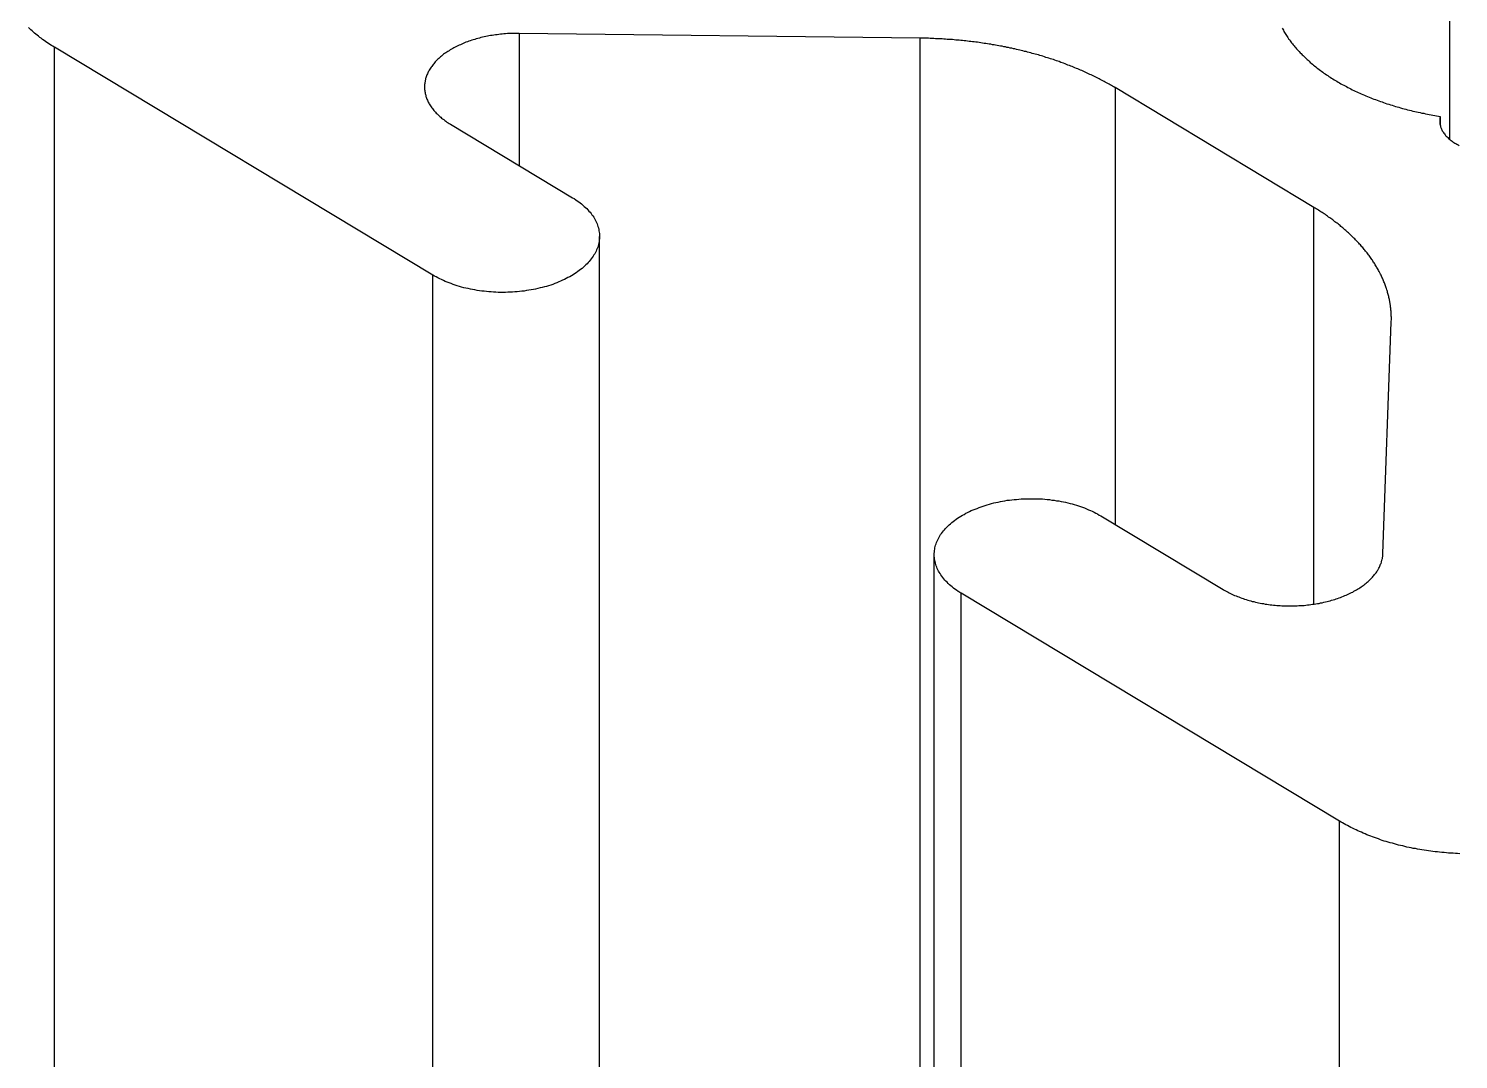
# Model space of a CAD drawing. Extents: x 2.5 to 24.6, y 0.9 to 36.2.
# Drawn here: x 15.522 to 16.164, y 20.446 to 20.909 of the extents above; entities that cross this region are included whole.
import ezdxf

# ---------------------------------------------------------------- set-up
doc = ezdxf.new("R2010")
doc.units = 0
doc.layers.get('0').update_dxf_attribs({"linetype": 'CONTINUOUS'})
doc.layers.add('RAILS', color=254, linetype='CONTINUOUS')

# ---------------------------------------------------------------- blocks, each defined once
blk = doc.blocks.new('A$C41153C96')
at = {"color": 0, "linetype": 'CONTINUOUS', "extrusion": (1e-16, 0.816497, 0.57735)}
for p, q in [((9.33693, 14.43862), (9.33693, 14.31357)), ((9.09903, 14.35893), (8.91897, 14.3611)), ((8.91897, 14.3611), (8.91897, 14.30171)), ((9.09903, -5.03286), (9.09903, 14.35893)), ((8.8801, 14.25255), (8.71016, 14.35484)), ((8.71016, -5.03695), (8.71016, 14.35484)), ((9.276, 14.28295), (9.18663, 14.33674)), ((9.18663, 14.33674), (9.18663, 14.1406)), ((8.888, 14.32036), (8.94289, 14.28732)), ((9.33278, 14.32381), (9.33278, 14.31969)), ((9.276, 14.10476), (9.276, 14.28295)), ((8.955, -5.12186), (8.955, 14.26993)), ((8.8801, -5.13924), (8.8801, 14.25255)), ((9.30701, 14.12753), (9.31076, 14.23148)), ((9.18032, 14.1444), (9.23521, 14.11136)), ((9.10543, -5.26478), (9.10543, 14.12702)), ((9.28747, 14.00734), (9.11753, 14.10963)), ((9.11753, -5.28216), (9.11753, 14.10963)), ((9.28747, -5.38445), (9.28747, 14.00734))]:
    blk.add_line(p, q, dxfattribs=at)
at = {"color": 0, "linetype": 'CONTINUOUS'}
for points in [[(8.71016, 14.3548, 0), (8.70946, 14.3553, 0), (8.70877, 14.3557, 0), (8.70809, 14.3561, 0), (8.70742, 14.3566, 0), (8.70675, 14.357, 0), (8.7061, 14.3575, 0), (8.70546, 14.3579, 0), (8.70482, 14.3584, 0), (8.7042, 14.3589, 0), (8.70358, 14.3593, 0), (8.70298, 14.3598, 0), (8.70238, 14.3603, 0), (8.7018, 14.3608, 0), (8.70122, 14.3612, 0), (8.70066, 14.3617, 0), (8.70011, 14.3622, 0), (8.69956, 14.3627, 0), (8.69903, 14.3632, 0), (8.69851, 14.3637, 0)], [(9.26173, 14.3634, 0), (9.26199, 14.363, 0), (9.26226, 14.3625, 0), (9.26253, 14.362, 0), (9.26281, 14.3615, 0), (9.2631, 14.3611, 0), (9.26339, 14.3606, 0), (9.26369, 14.3601, 0), (9.264, 14.3597, 0), (9.26432, 14.3592, 0), (9.26464, 14.3587, 0), (9.26497, 14.3583, 0), (9.2653, 14.3578, 0), (9.26564, 14.3573, 0), (9.26599, 14.3569, 0), (9.26635, 14.3564, 0), (9.26671, 14.356, 0), (9.26708, 14.3555, 0), (9.26745, 14.3551, 0), (9.26783, 14.3546, 0), (9.26822, 14.3542, 0), (9.26861, 14.3537, 0), (9.26902, 14.3533, 0), (9.26942, 14.3529, 0), (9.26984, 14.3524, 0), (9.27026, 14.352, 0), (9.27068, 14.3515, 0), (9.27112, 14.3511, 0), (9.27156, 14.3507, 0), (9.272, 14.3502, 0), (9.27246, 14.3498, 0), (9.27291, 14.3494, 0), (9.27338, 14.349, 0), (9.27385, 14.3486, 0), (9.27433, 14.3481, 0), (9.27481, 14.3477, 0), (9.2753, 14.3473, 0), (9.27579, 14.3469, 0), (9.27629, 14.3465, 0), (9.2768, 14.3461, 0), (9.27731, 14.3457, 0), (9.27783, 14.3453, 0), (9.27836, 14.3449, 0), (9.27889, 14.3445, 0), (9.27942, 14.3441, 0), (9.27996, 14.3437, 0), (9.28051, 14.3433, 0), (9.28107, 14.3429, 0), (9.28162, 14.3425, 0), (9.28219, 14.3422, 0), (9.28276, 14.3418, 0), (9.28333, 14.3414, 0), (9.28392, 14.341, 0), (9.2845, 14.3407, 0), (9.28509, 14.3403, 0), (9.28569, 14.34, 0), (9.28629, 14.3396, 0), (9.2869, 14.3392, 0), (9.28751, 14.3389, 0), (9.28813, 14.3385, 0), (9.28875, 14.3382, 0), (9.28938, 14.3378, 0), (9.29001, 14.3375, 0), (9.29065, 14.3372, 0), (9.2913, 14.3368, 0), (9.29194, 14.3365, 0), (9.2926, 14.3362, 0), (9.29325, 14.3358, 0), (9.29392, 14.3355, 0), (9.29458, 14.3352, 0), (9.29525, 14.3349, 0), (9.29593, 14.3346, 0), (9.29661, 14.3343, 0), (9.2973, 14.334, 0), (9.29799, 14.3337, 0), (9.29868, 14.3334, 0), (9.29938, 14.3331, 0), (9.30008, 14.3328, 0), (9.30079, 14.3325, 0), (9.3015, 14.3322, 0), (9.30221, 14.3319, 0), (9.30293, 14.3316, 0), (9.30366, 14.3314, 0), (9.30439, 14.3311, 0), (9.30512, 14.3308, 0), (9.30585, 14.3305, 0), (9.30659, 14.3303, 0), (9.30733, 14.33, 0), (9.30808, 14.3298, 0), (9.30883, 14.3295, 0), (9.30959, 14.3293, 0), (9.31034, 14.329, 0), (9.3111, 14.3288, 0), (9.31187, 14.3286, 0), (9.31264, 14.3283, 0), (9.31341, 14.3281, 0), (9.31418, 14.3279, 0), (9.31496, 14.3277, 0), (9.31574, 14.3274, 0), (9.31653, 14.3272, 0), (9.31731, 14.327, 0), (9.3181, 14.3268, 0), (9.3189, 14.3266, 0), (9.31969, 14.3264, 0), (9.32049, 14.3262, 0), (9.32129, 14.326, 0), (9.3221, 14.3259, 0), (9.32291, 14.3257, 0), (9.32372, 14.3255, 0), (9.32453, 14.3253, 0), (9.32534, 14.3252, 0), (9.32616, 14.325, 0), (9.32698, 14.3248, 0), (9.3278, 14.3247, 0), (9.32863, 14.3245, 0), (9.32945, 14.3244, 0), (9.33028, 14.3242, 0), (9.33111, 14.3241, 0), (9.33195, 14.3239, 0), (9.33278, 14.3238, 0)], [(8.91897, 14.3611, 0), (8.91821, 14.3611, 0), (8.91744, 14.3611, 0), (8.91667, 14.3611, 0), (8.9159, 14.3611, 0), (8.91514, 14.361, 0), (8.91437, 14.361, 0), (8.91361, 14.361, 0), (8.91285, 14.3609, 0), (8.91209, 14.3609, 0), (8.91133, 14.3608, 0), (8.91057, 14.3607, 0), (8.90982, 14.3606, 0), (8.90907, 14.3605, 0), (8.90832, 14.3604, 0), (8.90757, 14.3603, 0), (8.90683, 14.3602, 0), (8.90609, 14.3601, 0), (8.90536, 14.36, 0), (8.90463, 14.3598, 0), (8.90391, 14.3597, 0), (8.90319, 14.3595, 0), (8.90247, 14.3594, 0), (8.90177, 14.3592, 0), (8.90106, 14.359, 0), (8.90036, 14.3588, 0), (8.89967, 14.3586, 0), (8.89899, 14.3584, 0), (8.89831, 14.3582, 0), (8.89764, 14.358, 0), (8.89697, 14.3578, 0), (8.89631, 14.3576, 0), (8.89566, 14.3573, 0), (8.89502, 14.3571, 0), (8.89438, 14.3568, 0), (8.89375, 14.3566, 0), (8.89314, 14.3563, 0), (8.89252, 14.356, 0), (8.89192, 14.3558, 0), (8.89133, 14.3555, 0), (8.89075, 14.3552, 0), (8.89017, 14.3549, 0), (8.8896, 14.3546, 0), (8.88905, 14.3543, 0), (8.8885, 14.354, 0), (8.88797, 14.3537, 0), (8.88744, 14.3533, 0), (8.88693, 14.353, 0), (8.88642, 14.3527, 0), (8.88593, 14.3523, 0), (8.88544, 14.352, 0), (8.88497, 14.3517, 0), (8.88451, 14.3513, 0), (8.88406, 14.3509, 0), (8.88362, 14.3506, 0), (8.8832, 14.3502, 0), (8.88278, 14.3498, 0), (8.88238, 14.3495, 0), (8.88199, 14.3491, 0), (8.88161, 14.3487, 0), (8.88125, 14.3483, 0), (8.8809, 14.3479, 0), (8.88055, 14.3475, 0), (8.88023, 14.3471, 0), (8.87991, 14.3467, 0), (8.87961, 14.3463, 0), (8.87932, 14.3459, 0), (8.87904, 14.3455, 0), (8.87878, 14.3451, 0), (8.87853, 14.3446, 0), (8.8783, 14.3442, 0), (8.87807, 14.3438, 0), (8.87787, 14.3434, 0), (8.87767, 14.3429, 0), (8.87749, 14.3425, 0), (8.87732, 14.3421, 0), (8.87717, 14.3416, 0), (8.87703, 14.3412, 0), (8.8769, 14.3408, 0), (8.87679, 14.3403, 0), (8.87669, 14.3399, 0), (8.87661, 14.3394, 0), (8.87654, 14.339, 0), (8.87648, 14.3386, 0), (8.87644, 14.3381, 0), (8.87641, 14.3377, 0), (8.8764, 14.3372, 0), (8.8764, 14.3368, 0), (8.87641, 14.3363, 0), (8.87644, 14.3359, 0), (8.87648, 14.3355, 0), (8.87654, 14.335, 0), (8.87661, 14.3346, 0), (8.8767, 14.3341, 0), (8.8768, 14.3337, 0), (8.87691, 14.3333, 0), (8.87704, 14.3328, 0), (8.87718, 14.3324, 0), (8.87733, 14.332, 0), (8.8775, 14.3315, 0), (8.87768, 14.3311, 0), (8.87788, 14.3307, 0), (8.87809, 14.3302, 0), (8.87831, 14.3298, 0), (8.87855, 14.3294, 0), (8.8788, 14.329, 0), (8.87906, 14.3286, 0), (8.87934, 14.3281, 0), (8.87963, 14.3277, 0), (8.87993, 14.3273, 0), (8.88025, 14.3269, 0), (8.88058, 14.3265, 0), (8.88092, 14.3261, 0), (8.88127, 14.3257, 0), (8.88164, 14.3253, 0), (8.88202, 14.325, 0), (8.88241, 14.3246, 0), (8.88281, 14.3242, 0), (8.88323, 14.3238, 0), (8.88365, 14.3235, 0), (8.88409, 14.3231, 0), (8.88454, 14.3227, 0), (8.885, 14.3224, 0), (8.88548, 14.322, 0), (8.88596, 14.3217, 0), (8.88646, 14.3213, 0), (8.88696, 14.321, 0), (8.88748, 14.3207, 0), (8.888, 14.3204, 0)], [(9.18663, 14.3367, 0), (9.1861, 14.3371, 0), (9.18557, 14.3374, 0), (9.18503, 14.3377, 0), (9.18448, 14.338, 0), (9.18394, 14.3383, 0), (9.18339, 14.3386, 0), (9.18284, 14.3389, 0), (9.18228, 14.3392, 0), (9.18172, 14.3395, 0), (9.18116, 14.3398, 0), (9.18059, 14.3401, 0), (9.18002, 14.3404, 0), (9.17945, 14.3407, 0), (9.17888, 14.341, 0), (9.1783, 14.3413, 0), (9.17772, 14.3416, 0), (9.17713, 14.3419, 0), (9.17655, 14.3422, 0), (9.17596, 14.3425, 0), (9.17536, 14.3427, 0), (9.17477, 14.343, 0), (9.17417, 14.3433, 0), (9.17357, 14.3436, 0), (9.17296, 14.3438, 0), (9.17235, 14.3441, 0), (9.17174, 14.3444, 0), (9.17113, 14.3446, 0), (9.17051, 14.3449, 0), (9.16989, 14.3452, 0), (9.16927, 14.3454, 0), (9.16865, 14.3457, 0), (9.16802, 14.3459, 0), (9.16739, 14.3462, 0), (9.16676, 14.3464, 0), (9.16612, 14.3467, 0), (9.16548, 14.3469, 0), (9.16484, 14.3472, 0), (9.1642, 14.3474, 0), (9.16355, 14.3477, 0), (9.16291, 14.3479, 0), (9.16226, 14.3481, 0), (9.1616, 14.3484, 0), (9.16095, 14.3486, 0), (9.16029, 14.3488, 0), (9.15963, 14.349, 0), (9.15897, 14.3493, 0), (9.1583, 14.3495, 0), (9.15763, 14.3497, 0), (9.15696, 14.3499, 0), (9.15629, 14.3501, 0), (9.15562, 14.3503, 0), (9.15494, 14.3506, 0), (9.15426, 14.3508, 0), (9.15358, 14.351, 0), (9.1529, 14.3512, 0), (9.15221, 14.3514, 0), (9.15152, 14.3516, 0), (9.15083, 14.3518, 0), (9.15014, 14.3519, 0), (9.14945, 14.3521, 0), (9.14875, 14.3523, 0), (9.14806, 14.3525, 0), (9.14736, 14.3527, 0), (9.14665, 14.3529, 0), (9.14595, 14.353, 0), (9.14525, 14.3532, 0), (9.14454, 14.3534, 0), (9.14383, 14.3536, 0), (9.14312, 14.3537, 0), (9.14241, 14.3539, 0), (9.14169, 14.3541, 0), (9.14098, 14.3542, 0), (9.14026, 14.3544, 0), (9.13954, 14.3545, 0), (9.13882, 14.3547, 0), (9.1381, 14.3548, 0), (9.13737, 14.355, 0), (9.13665, 14.3551, 0), (9.13592, 14.3553, 0), (9.13519, 14.3554, 0), (9.13446, 14.3555, 0), (9.13373, 14.3557, 0), (9.133, 14.3558, 0), (9.13227, 14.3559, 0), (9.13153, 14.356, 0), (9.13079, 14.3562, 0), (9.13006, 14.3563, 0), (9.12932, 14.3564, 0), (9.12858, 14.3565, 0), (9.12783, 14.3566, 0), (9.12709, 14.3567, 0), (9.12635, 14.3569, 0), (9.1256, 14.357, 0), (9.12485, 14.3571, 0), (9.12411, 14.3572, 0), (9.12336, 14.3573, 0), (9.12261, 14.3573, 0), (9.12186, 14.3574, 0), (9.12111, 14.3575, 0), (9.12036, 14.3576, 0), (9.1196, 14.3577, 0), (9.11885, 14.3578, 0), (9.11809, 14.3579, 0), (9.11734, 14.3579, 0), (9.11658, 14.358, 0), (9.11582, 14.3581, 0), (9.11507, 14.3581, 0), (9.11431, 14.3582, 0), (9.11355, 14.3583, 0), (9.11279, 14.3583, 0), (9.11203, 14.3584, 0), (9.11127, 14.3584, 0), (9.1105, 14.3585, 0), (9.10974, 14.3585, 0), (9.10898, 14.3586, 0), (9.10821, 14.3586, 0), (9.10745, 14.3587, 0), (9.10669, 14.3587, 0), (9.10592, 14.3587, 0), (9.10516, 14.3588, 0), (9.10439, 14.3588, 0), (9.10363, 14.3588, 0), (9.10286, 14.3589, 0), (9.10209, 14.3589, 0), (9.10133, 14.3589, 0), (9.10056, 14.3589, 0), (9.09979, 14.3589, 0), (9.09903, 14.3589, 0)], [(9.33278, 14.3238, 0), (9.3327, 14.3234, 0), (9.33263, 14.3231, 0), (9.33258, 14.3227, 0), (9.33254, 14.3223, 0), (9.33253, 14.3219, 0), (9.33253, 14.3215, 0), (9.33255, 14.3211, 0), (9.33259, 14.3208, 0), (9.33264, 14.3204, 0), (9.33271, 14.32, 0), (9.3328, 14.3196, 0), (9.33291, 14.3192, 0), (9.33303, 14.3189, 0), (9.33317, 14.3185, 0), (9.33333, 14.3181, 0), (9.3335, 14.3178, 0), (9.33369, 14.3174, 0), (9.3339, 14.317, 0), (9.33413, 14.3167, 0), (9.33437, 14.3163, 0), (9.33462, 14.316, 0), (9.3349, 14.3156, 0), (9.33519, 14.3153, 0), (9.33549, 14.3149, 0), (9.33581, 14.3146, 0), (9.33614, 14.3143, 0), (9.3365, 14.3139, 0), (9.33686, 14.3136, 0), (9.33724, 14.3133, 0), (9.33763, 14.313, 0), (9.33804, 14.3127, 0), (9.33846, 14.3124, 0), (9.3389, 14.3121, 0), (9.33934, 14.3118, 0), (9.3398, 14.3116, 0), (9.34028, 14.3113, 0), (9.34076, 14.311, 0), (9.34126, 14.3108, 0)], [(8.94289, 14.2873, 0), (8.94362, 14.2869, 0), (8.94433, 14.2864, 0), (8.94502, 14.2859, 0), (8.94569, 14.2855, 0), (8.94634, 14.285, 0), (8.94697, 14.2845, 0), (8.94758, 14.284, 0), (8.94816, 14.2834, 0), (8.94872, 14.2829, 0), (8.94927, 14.2824, 0), (8.94978, 14.2819, 0), (8.95028, 14.2813, 0), (8.95075, 14.2808, 0), (8.9512, 14.2802, 0), (8.95162, 14.2796, 0), (8.95202, 14.2791, 0), (8.9524, 14.2785, 0), (8.95275, 14.2779, 0), (8.95308, 14.2773, 0), (8.95338, 14.2767, 0), (8.95365, 14.2761, 0), (8.9539, 14.2755, 0), (8.95413, 14.2749, 0), (8.95433, 14.2743, 0), (8.9545, 14.2737, 0), (8.95465, 14.2731, 0), (8.95477, 14.2725, 0), (8.95487, 14.2719, 0), (8.95494, 14.2713, 0), (8.95498, 14.2706, 0), (8.955, 14.27, 0), (8.95499, 14.2694, 0), (8.95495, 14.2688, 0), (8.95489, 14.2682, 0), (8.9548, 14.2676, 0), (8.95469, 14.267, 0), (8.95455, 14.2663, 0), (8.95438, 14.2657, 0), (8.95419, 14.2651, 0), (8.95397, 14.2645, 0), (8.95373, 14.2639, 0), (8.95346, 14.2633, 0), (8.95317, 14.2627, 0), (8.95285, 14.2621, 0), (8.95251, 14.2616, 0), (8.95214, 14.261, 0), (8.95175, 14.2604, 0), (8.95133, 14.2598, 0), (8.95089, 14.2593, 0), (8.95042, 14.2587, 0), (8.94994, 14.2582, 0), (8.94942, 14.2576, 0), (8.94889, 14.2571, 0), (8.94833, 14.2566, 0), (8.94775, 14.2561, 0), (8.94715, 14.2555, 0), (8.94653, 14.255, 0), (8.94589, 14.2546, 0), (8.94522, 14.2541, 0), (8.94454, 14.2536, 0), (8.94384, 14.2531, 0), (8.94311, 14.2527, 0), (8.94237, 14.2522, 0), (8.94161, 14.2518, 0), (8.94083, 14.2514, 0), (8.94003, 14.251, 0), (8.93922, 14.2506, 0), (8.93839, 14.2502, 0), (8.93754, 14.2498, 0), (8.93668, 14.2495, 0), (8.9358, 14.2491, 0), (8.9349, 14.2488, 0), (8.934, 14.2484, 0), (8.93308, 14.2481, 0), (8.93214, 14.2478, 0), (8.9312, 14.2475, 0), (8.93024, 14.2473, 0), (8.92927, 14.247, 0), (8.92829, 14.2468, 0), (8.9273, 14.2465, 0), (8.9263, 14.2463, 0), (8.92529, 14.2461, 0), (8.92428, 14.2459, 0), (8.92325, 14.2458, 0), (8.92222, 14.2456, 0), (8.92118, 14.2454, 0), (8.92014, 14.2453, 0), (8.91909, 14.2452, 0), (8.91804, 14.2451, 0), (8.91698, 14.245, 0), (8.91592, 14.2449, 0), (8.91486, 14.2449, 0), (8.91379, 14.2449, 0), (8.91272, 14.2448, 0), (8.91166, 14.2448, 0), (8.91059, 14.2448, 0), (8.90952, 14.2448, 0), (8.90846, 14.2449, 0), (8.90739, 14.2449, 0), (8.90633, 14.245, 0), (8.90527, 14.2451, 0), (8.90422, 14.2452, 0), (8.90317, 14.2453, 0), (8.90212, 14.2454, 0), (8.90108, 14.2455, 0), (8.90005, 14.2457, 0), (8.89902, 14.2459, 0), (8.898, 14.2461, 0), (8.89699, 14.2463, 0), (8.89599, 14.2465, 0), (8.895, 14.2467, 0), (8.89402, 14.2469, 0), (8.89304, 14.2472, 0), (8.89208, 14.2475, 0), (8.89113, 14.2477, 0), (8.8902, 14.248, 0), (8.88927, 14.2483, 0), (8.88836, 14.2487, 0), (8.88746, 14.249, 0), (8.88658, 14.2493, 0), (8.88571, 14.2497, 0), (8.88486, 14.2501, 0), (8.88402, 14.2505, 0), (8.88321, 14.2509, 0), (8.8824, 14.2513, 0), (8.88162, 14.2517, 0), (8.88085, 14.2521, 0), (8.8801, 14.2525, 0)], [(9.31076, 14.2315, 0), (9.31077, 14.2319, 0), (9.31078, 14.2324, 0), (9.31079, 14.2328, 0), (9.31079, 14.2333, 0), (9.31078, 14.2337, 0), (9.31077, 14.2341, 0), (9.31076, 14.2346, 0), (9.31074, 14.235, 0), (9.31071, 14.2355, 0), (9.31069, 14.2359, 0), (9.31065, 14.2364, 0), (9.31061, 14.2368, 0), (9.31057, 14.2372, 0), (9.31052, 14.2377, 0), (9.31047, 14.2381, 0), (9.31041, 14.2386, 0), (9.31035, 14.239, 0), (9.31029, 14.2394, 0), (9.31022, 14.2399, 0), (9.31014, 14.2403, 0), (9.31006, 14.2408, 0), (9.30997, 14.2412, 0), (9.30989, 14.2416, 0), (9.30979, 14.2421, 0), (9.30969, 14.2425, 0), (9.30959, 14.243, 0), (9.30948, 14.2434, 0), (9.30937, 14.2438, 0), (9.30925, 14.2443, 0), (9.30913, 14.2447, 0), (9.309, 14.2452, 0), (9.30887, 14.2456, 0), (9.30873, 14.246, 0), (9.30859, 14.2465, 0), (9.30845, 14.2469, 0), (9.3083, 14.2473, 0), (9.30814, 14.2478, 0), (9.30798, 14.2482, 0), (9.30782, 14.2486, 0), (9.30765, 14.2491, 0), (9.30748, 14.2495, 0), (9.3073, 14.2499, 0), (9.30712, 14.2504, 0), (9.30693, 14.2508, 0), (9.30674, 14.2512, 0), (9.30654, 14.2516, 0), (9.30634, 14.2521, 0), (9.30614, 14.2525, 0), (9.30593, 14.2529, 0), (9.30571, 14.2533, 0), (9.30549, 14.2538, 0), (9.30527, 14.2542, 0), (9.30504, 14.2546, 0), (9.30481, 14.255, 0), (9.30457, 14.2555, 0), (9.30433, 14.2559, 0), (9.30409, 14.2563, 0), (9.30384, 14.2567, 0), (9.30358, 14.2571, 0), (9.30332, 14.2576, 0), (9.30306, 14.258, 0), (9.30279, 14.2584, 0), (9.30252, 14.2588, 0), (9.30225, 14.2592, 0), (9.30196, 14.2596, 0), (9.30168, 14.26, 0), (9.30139, 14.2604, 0), (9.3011, 14.2609, 0), (9.3008, 14.2613, 0), (9.30049, 14.2617, 0), (9.30019, 14.2621, 0), (9.29988, 14.2625, 0), (9.29956, 14.2629, 0), (9.29924, 14.2633, 0), (9.29892, 14.2637, 0), (9.29859, 14.2641, 0), (9.29826, 14.2645, 0), (9.29792, 14.2649, 0), (9.29758, 14.2653, 0), (9.29723, 14.2657, 0), (9.29688, 14.2661, 0), (9.29653, 14.2665, 0), (9.29617, 14.2669, 0), (9.29581, 14.2672, 0), (9.29544, 14.2676, 0), (9.29507, 14.268, 0), (9.2947, 14.2684, 0), (9.29432, 14.2688, 0), (9.29394, 14.2692, 0), (9.29355, 14.2696, 0), (9.29316, 14.2699, 0), (9.29277, 14.2703, 0), (9.29237, 14.2707, 0), (9.29196, 14.2711, 0), (9.29156, 14.2715, 0), (9.29115, 14.2718, 0), (9.29073, 14.2722, 0), (9.29031, 14.2726, 0), (9.28989, 14.2729, 0), (9.28946, 14.2733, 0), (9.28903, 14.2737, 0), (9.2886, 14.274, 0), (9.28816, 14.2744, 0), (9.28772, 14.2748, 0), (9.28727, 14.2751, 0), (9.28682, 14.2755, 0), (9.28637, 14.2758, 0), (9.28591, 14.2762, 0), (9.28545, 14.2765, 0), (9.28499, 14.2769, 0), (9.28452, 14.2773, 0), (9.28405, 14.2776, 0), (9.28357, 14.2779, 0), (9.28309, 14.2783, 0), (9.28261, 14.2786, 0), (9.28212, 14.279, 0), (9.28163, 14.2793, 0), (9.28114, 14.2797, 0), (9.28064, 14.28, 0), (9.28014, 14.2803, 0), (9.27963, 14.2807, 0), (9.27912, 14.281, 0), (9.27861, 14.2813, 0), (9.2781, 14.2817, 0), (9.27758, 14.282, 0), (9.27705, 14.2823, 0), (9.27653, 14.2826, 0), (9.276, 14.2829, 0)], [(9.11753, 14.1096, 0), (9.1168, 14.1101, 0), (9.11609, 14.1105, 0), (9.1154, 14.111, 0), (9.11473, 14.1115, 0), (9.11408, 14.112, 0), (9.11345, 14.1125, 0), (9.11285, 14.113, 0), (9.11226, 14.1135, 0), (9.1117, 14.114, 0), (9.11116, 14.1146, 0), (9.11064, 14.1151, 0), (9.11014, 14.1156, 0), (9.10967, 14.1162, 0), (9.10922, 14.1168, 0), (9.1088, 14.1173, 0), (9.1084, 14.1179, 0), (9.10802, 14.1185, 0), (9.10767, 14.1191, 0), (9.10735, 14.1196, 0), (9.10705, 14.1202, 0), (9.10677, 14.1208, 0), (9.10652, 14.1214, 0), (9.10629, 14.122, 0), (9.10609, 14.1226, 0), (9.10592, 14.1232, 0), (9.10577, 14.1239, 0), (9.10565, 14.1245, 0), (9.10556, 14.1251, 0), (9.10549, 14.1257, 0), (9.10544, 14.1263, 0), (9.10543, 14.1269, 0), (9.10544, 14.1275, 0), (9.10547, 14.1282, 0), (9.10553, 14.1288, 0), (9.10562, 14.1294, 0), (9.10573, 14.13, 0), (9.10587, 14.1306, 0), (9.10604, 14.1312, 0), (9.10623, 14.1318, 0), (9.10645, 14.1324, 0), (9.10669, 14.133, 0), (9.10696, 14.1336, 0), (9.10725, 14.1342, 0), (9.10757, 14.1348, 0), (9.10792, 14.1354, 0), (9.10828, 14.136, 0), (9.10868, 14.1365, 0), (9.10909, 14.1371, 0), (9.10953, 14.1377, 0), (9.11, 14.1382, 0), (9.11049, 14.1388, 0), (9.111, 14.1393, 0), (9.11153, 14.1398, 0), (9.11209, 14.1404, 0), (9.11267, 14.1409, 0), (9.11327, 14.1414, 0), (9.11389, 14.1419, 0), (9.11453, 14.1424, 0), (9.1152, 14.1429, 0), (9.11588, 14.1434, 0), (9.11659, 14.1438, 0), (9.11731, 14.1443, 0), (9.11805, 14.1447, 0), (9.11881, 14.1451, 0), (9.11959, 14.1456, 0), (9.12039, 14.146, 0), (9.12121, 14.1464, 0), (9.12204, 14.1468, 0), (9.12288, 14.1471, 0), (9.12375, 14.1475, 0), (9.12463, 14.1478, 0), (9.12552, 14.1482, 0), (9.12642, 14.1485, 0), (9.12735, 14.1488, 0), (9.12828, 14.1491, 0), (9.12922, 14.1494, 0), (9.13018, 14.1497, 0), (9.13115, 14.1499, 0), (9.13213, 14.1502, 0), (9.13312, 14.1504, 0), (9.13412, 14.1506, 0), (9.13513, 14.1508, 0), (9.13614, 14.151, 0), (9.13717, 14.1512, 0), (9.1382, 14.1514, 0), (9.13924, 14.1515, 0), (9.14028, 14.1516, 0), (9.14133, 14.1517, 0), (9.14238, 14.1518, 0), (9.14344, 14.1519, 0), (9.1445, 14.152, 0), (9.14557, 14.1521, 0), (9.14663, 14.1521, 0), (9.1477, 14.1521, 0), (9.14877, 14.1521, 0), (9.14983, 14.1521, 0), (9.1509, 14.1521, 0), (9.15197, 14.1521, 0), (9.15303, 14.152, 0), (9.15409, 14.152, 0), (9.15515, 14.1519, 0), (9.1562, 14.1518, 0), (9.15725, 14.1517, 0), (9.1583, 14.1515, 0), (9.15934, 14.1514, 0), (9.16037, 14.1512, 0), (9.1614, 14.1511, 0), (9.16242, 14.1509, 0), (9.16343, 14.1507, 0), (9.16443, 14.1505, 0), (9.16542, 14.1503, 0), (9.16641, 14.15, 0), (9.16738, 14.1498, 0), (9.16834, 14.1495, 0), (9.16929, 14.1492, 0), (9.17023, 14.1489, 0), (9.17115, 14.1486, 0), (9.17206, 14.1483, 0), (9.17296, 14.148, 0), (9.17384, 14.1476, 0), (9.17471, 14.1472, 0), (9.17556, 14.1469, 0), (9.1764, 14.1465, 0), (9.17722, 14.1461, 0), (9.17802, 14.1457, 0), (9.1788, 14.1453, 0), (9.17957, 14.1448, 0), (9.18032, 14.1444, 0)], [(9.23521, 14.1114, 0), (9.23574, 14.111, 0), (9.23629, 14.1107, 0), (9.23685, 14.1104, 0), (9.23741, 14.1101, 0), (9.23799, 14.1098, 0), (9.23857, 14.1095, 0), (9.23917, 14.1093, 0), (9.23977, 14.109, 0), (9.24038, 14.1087, 0), (9.241, 14.1085, 0), (9.24163, 14.1082, 0), (9.24226, 14.108, 0), (9.24291, 14.1077, 0), (9.24356, 14.1075, 0), (9.24422, 14.1073, 0), (9.24488, 14.107, 0), (9.24556, 14.1068, 0), (9.24624, 14.1066, 0), (9.24692, 14.1064, 0), (9.24761, 14.1062, 0), (9.24831, 14.106, 0), (9.24902, 14.1059, 0), (9.24973, 14.1057, 0), (9.25044, 14.1055, 0), (9.25116, 14.1054, 0), (9.25188, 14.1052, 0), (9.25261, 14.1051, 0), (9.25335, 14.105, 0), (9.25409, 14.1048, 0), (9.25483, 14.1047, 0), (9.25557, 14.1046, 0), (9.25632, 14.1045, 0), (9.25707, 14.1044, 0), (9.25782, 14.1043, 0), (9.25858, 14.1043, 0), (9.25934, 14.1042, 0), (9.2601, 14.1041, 0), (9.26086, 14.1041, 0), (9.26163, 14.104, 0), (9.26239, 14.104, 0), (9.26316, 14.104, 0), (9.26393, 14.104, 0), (9.26469, 14.104, 0), (9.26546, 14.104, 0), (9.26623, 14.104, 0), (9.267, 14.104, 0), (9.26776, 14.104, 0), (9.26853, 14.104, 0), (9.26929, 14.1041, 0), (9.27006, 14.1041, 0), (9.27082, 14.1042, 0), (9.27158, 14.1042, 0), (9.27234, 14.1043, 0), (9.27309, 14.1044, 0), (9.27385, 14.1045, 0), (9.2746, 14.1046, 0), (9.27534, 14.1047, 0), (9.27609, 14.1048, 0), (9.27683, 14.1049, 0), (9.27756, 14.105, 0), (9.27829, 14.1051, 0), (9.27902, 14.1053, 0), (9.27974, 14.1054, 0), (9.28046, 14.1056, 0), (9.28117, 14.1058, 0), (9.28188, 14.1059, 0), (9.28258, 14.1061, 0), (9.28328, 14.1063, 0), (9.28397, 14.1065, 0), (9.28465, 14.1067, 0), (9.28533, 14.1069, 0), (9.286, 14.1071, 0), (9.28666, 14.1073, 0), (9.28732, 14.1076, 0), (9.28797, 14.1078, 0), (9.28861, 14.1081, 0), (9.28924, 14.1083, 0), (9.28987, 14.1086, 0), (9.29048, 14.1088, 0), (9.29109, 14.1091, 0), (9.29169, 14.1094, 0), (9.29228, 14.1097, 0), (9.29286, 14.11, 0), (9.29343, 14.1102, 0), (9.29399, 14.1106, 0), (9.29455, 14.1109, 0), (9.29509, 14.1112, 0), (9.29562, 14.1115, 0), (9.29614, 14.1118, 0), (9.29666, 14.1121, 0), (9.29716, 14.1125, 0), (9.29765, 14.1128, 0), (9.29813, 14.1132, 0), (9.29859, 14.1135, 0), (9.29905, 14.1139, 0), (9.2995, 14.1142, 0), (9.29993, 14.1146, 0), (9.30035, 14.115, 0), (9.30076, 14.1154, 0), (9.30116, 14.1157, 0), (9.30155, 14.1161, 0), (9.30192, 14.1165, 0), (9.30228, 14.1169, 0), (9.30263, 14.1173, 0), (9.30297, 14.1177, 0), (9.30329, 14.1181, 0), (9.3036, 14.1185, 0), (9.3039, 14.1189, 0), (9.30419, 14.1193, 0), (9.30446, 14.1197, 0), (9.30471, 14.1201, 0), (9.30496, 14.1206, 0), (9.30519, 14.121, 0), (9.30541, 14.1214, 0), (9.30561, 14.1218, 0), (9.3058, 14.1223, 0), (9.30598, 14.1227, 0), (9.30614, 14.1231, 0), (9.30629, 14.1236, 0), (9.30643, 14.124, 0), (9.30655, 14.1244, 0), (9.30666, 14.1249, 0), (9.30675, 14.1253, 0), (9.30683, 14.1258, 0), (9.3069, 14.1262, 0), (9.30695, 14.1266, 0), (9.30698, 14.1271, 0), (9.30701, 14.1275, 0)], [(9.34157, 13.9927, 0), (9.34056, 13.9928, 0), (9.33954, 13.9928, 0), (9.33853, 13.9929, 0), (9.33752, 13.9929, 0), (9.33651, 13.993, 0), (9.3355, 13.9931, 0), (9.33449, 13.9932, 0), (9.33348, 13.9933, 0), (9.33248, 13.9934, 0), (9.33148, 13.9935, 0), (9.33048, 13.9936, 0), (9.32949, 13.9937, 0), (9.32849, 13.9938, 0), (9.3275, 13.994, 0), (9.32652, 13.9941, 0), (9.32553, 13.9943, 0), (9.32455, 13.9944, 0), (9.32357, 13.9946, 0), (9.3226, 13.9948, 0), (9.32163, 13.995, 0), (9.32066, 13.9951, 0), (9.3197, 13.9953, 0), (9.31874, 13.9955, 0), (9.31779, 13.9957, 0), (9.31684, 13.996, 0), (9.31589, 13.9962, 0), (9.31495, 13.9964, 0), (9.31402, 13.9966, 0), (9.31309, 13.9969, 0), (9.31216, 13.9971, 0), (9.31124, 13.9974, 0), (9.31033, 13.9976, 0), (9.30942, 13.9979, 0), (9.30852, 13.9982, 0), (9.30762, 13.9984, 0), (9.30673, 13.9987, 0), (9.30584, 13.999, 0), (9.30497, 13.9993, 0), (9.30409, 13.9996, 0), (9.30323, 13.9999, 0), (9.30237, 14.0002, 0), (9.30152, 14.0006, 0), (9.30067, 14.0009, 0), (9.29983, 14.0012, 0), (9.299, 14.0016, 0), (9.29818, 14.0019, 0), (9.29736, 14.0023, 0), (9.29655, 14.0026, 0), (9.29575, 14.003, 0), (9.29495, 14.0034, 0), (9.29417, 14.0037, 0), (9.29339, 14.0041, 0), (9.29262, 14.0045, 0), (9.29186, 14.0049, 0), (9.29111, 14.0053, 0), (9.29036, 14.0057, 0), (9.28963, 14.0061, 0), (9.2889, 14.0065, 0), (9.28818, 14.0069, 0), (9.28747, 14.0073, 0)]]:
    blk.add_polyline3d(points, dxfattribs=at)

msp = doc.modelspace()

# ---------------------------------------------------------------- block references
at = {"layer": 'RAILS'}
msp.add_blockref('A$C41153C96', (6.82315, 6.54603), dxfattribs=at)

doc.saveas('drawing.dxf')
